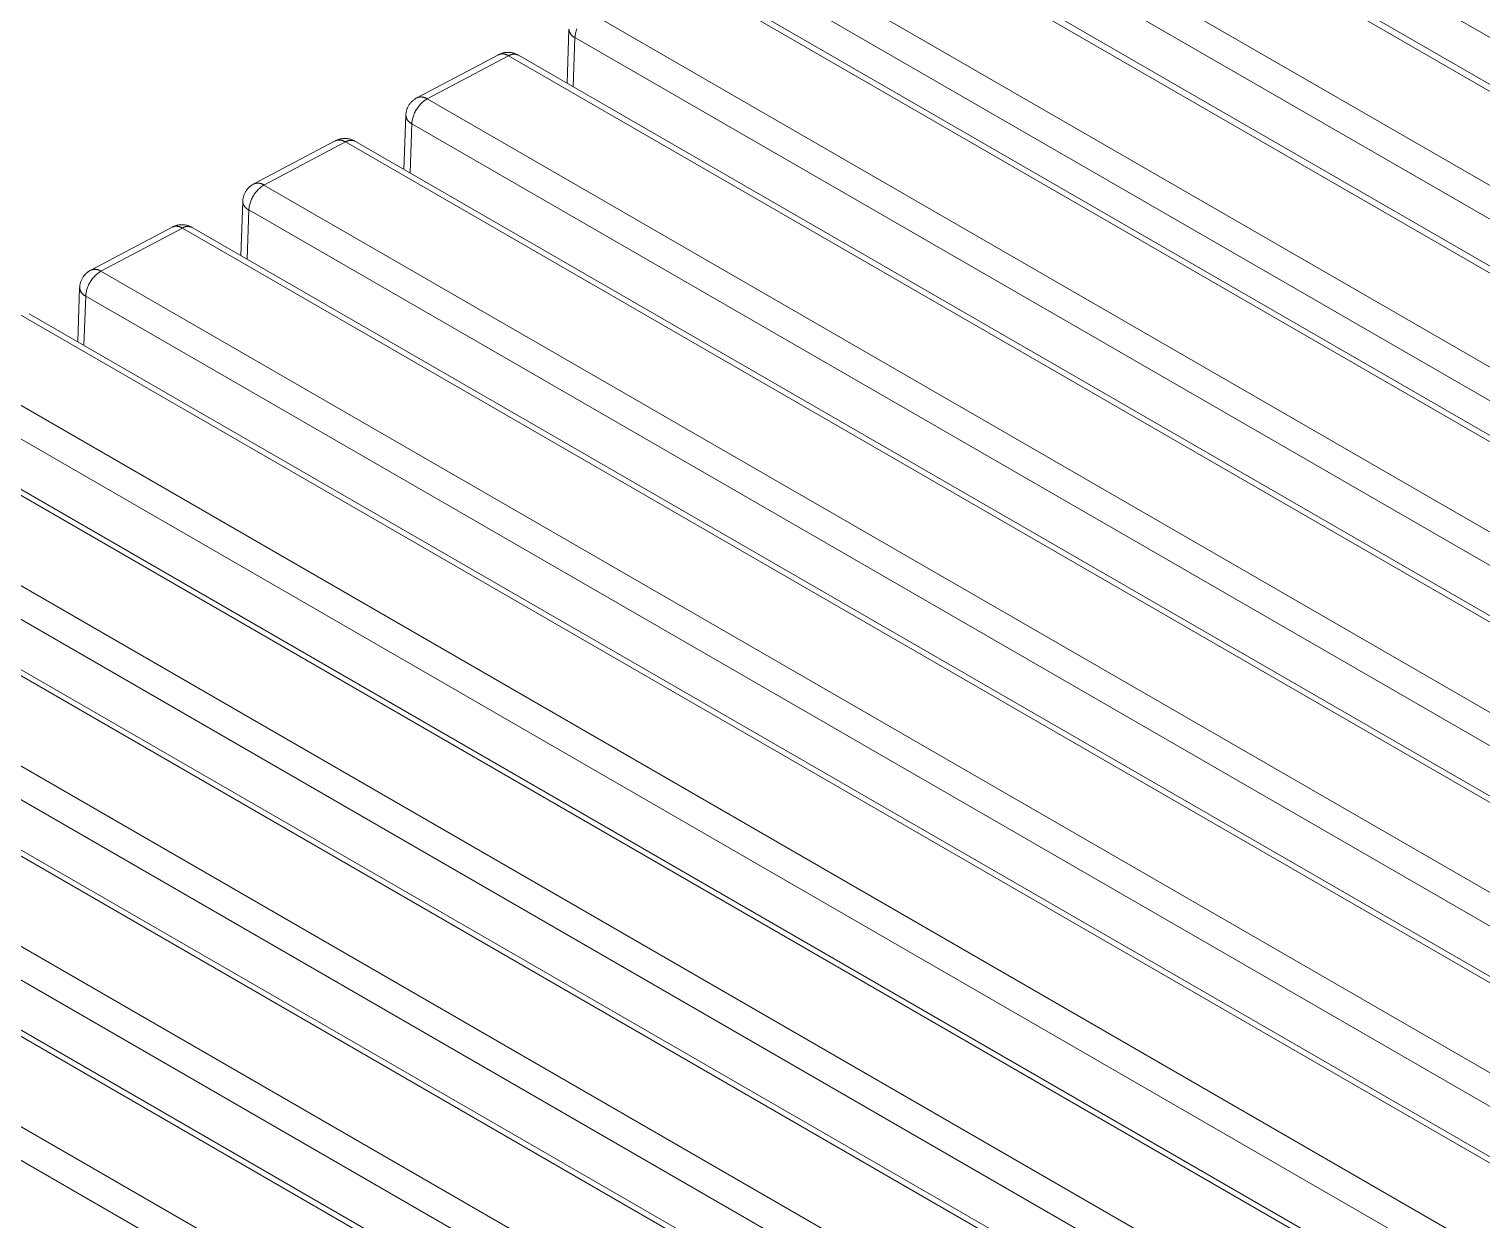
# Model space of a CAD drawing. Header units: inches. Extents: x -16 to 183, y -17 to 123.
# Drawn here: x -0.53 to 8.58, y 15.48 to 22.95 of the extents above; entities that cross this region are included whole.
import ezdxf

# ---------------------------------------------------------------- set-up
doc = ezdxf.new("R2010")
doc.units = ezdxf.units.IN
doc.layers.add('ZANO_R', color=7, linetype='Continuous', lineweight=0)

msp = doc.modelspace()

# ---------------------------------------------------------------- linework, layer by layer
at = {"layer": 'ZANO_R'}
for p, q in [((34.87418, 7.74691), (5.79784, 24.53414)), ((29.23377, 10.66558), (5.41385, 24.41802)), ((5.4785, 24.42442), (38.20881, 5.52757)), ((4.90187, 24.12243), (34.06294, 7.28627)), ((34.77388, 6.66467), (4.81044, 23.96407)), ((28.2767, 10.078), (4.42646, 23.84795)), ((4.4911, 23.85435), (37.22142, 4.9575)), ((3.91447, 23.55235), (36.64479, 4.6555)), ((36.55336, 4.49714), (3.82305, 23.394)), ((36.22927, 4.42761), (3.49896, 23.32446)), ((3.5608, 23.32812), (36.28944, 4.43223)), ((2.98743, 23.05409), (35.71774, 4.15724)), ((2.84219, 22.61162), (2.85436, 22.95102)), ((2.85457, 22.94929), (2.85437, 22.95143)), ((2.85484, 22.94716), (2.85457, 22.94929)), ((2.85518, 22.94504), (2.85484, 22.94716)), ((2.85559, 22.94293), (2.85518, 22.94504)), ((2.85608, 22.94084), (2.85559, 22.94293)), ((2.85663, 22.93877), (2.85608, 22.94084)), ((2.85726, 22.93671), (2.85663, 22.93877)), ((2.85795, 22.93468), (2.85726, 22.93671)), ((2.85872, 22.93267), (2.85795, 22.93468)), ((2.85955, 22.93069), (2.85872, 22.93267)), ((2.86044, 22.92874), (2.85955, 22.93069)), ((2.8614, 22.92682), (2.86044, 22.92874)), ((2.86243, 22.92494), (2.8614, 22.92682)), ((2.86352, 22.92309), (2.86243, 22.92494)), ((2.86467, 22.92128), (2.86352, 22.92309)), ((2.86589, 22.91951), (2.86467, 22.92128)), ((2.86716, 22.91778), (2.86589, 22.91951)), ((2.86849, 22.91609), (2.86716, 22.91778)), ((2.86988, 22.91445), (2.86849, 22.91609)), ((2.87132, 22.91286), (2.86988, 22.91445)), ((2.87281, 22.91132), (2.87132, 22.91286)), ((2.87436, 22.90983), (2.87281, 22.91132)), ((2.87595, 22.90839), (2.87436, 22.90983)), ((2.8776, 22.90701), (2.87595, 22.90839)), ((2.87929, 22.90569), (2.8776, 22.90701)), ((2.88102, 22.90442), (2.87929, 22.90569)), ((2.88279, 22.90321), (2.88102, 22.90442)), ((2.89223, 22.89811), (2.88115, 22.58913)), ((2.88461, 22.90206), (2.88279, 22.90321)), ((2.88646, 22.90098), (2.88461, 22.90206)), ((2.88835, 22.89996), (2.88646, 22.90098)), ((2.89027, 22.899), (2.88835, 22.89996)), ((2.89223, 22.89811), (2.89027, 22.899)), ((2.89289, 22.9051), (2.89223, 22.89811)), ((35.62254, 4.00126), (2.89223, 22.89811)), ((2.89381, 22.91207), (2.89289, 22.9051)), ((2.89496, 22.919), (2.89381, 22.91207)), ((2.89635, 22.92588), (2.89496, 22.919)), ((2.89799, 22.93271), (2.89635, 22.92588)), ((2.89986, 22.93948), (2.89799, 22.93271)), ((2.90196, 22.94618), (2.89986, 22.93948)), ((2.9043, 22.95281), (2.90196, 22.94618)), ((1.90036, 22.52011), (2.41162, 22.79034)), ((2.41162, 22.79034), (2.41378, 22.79121)), ((2.41189, 22.79048), (2.41588, 22.79249)), ((2.41378, 22.79121), (2.41596, 22.79201)), ((2.41588, 22.79249), (2.41994, 22.79436)), ((2.41596, 22.79201), (2.41817, 22.79273)), ((2.41817, 22.79273), (2.42041, 22.79338)), ((2.41994, 22.79436), (2.42406, 22.79609)), ((2.42041, 22.79338), (2.42267, 22.79395)), ((2.42267, 22.79395), (2.42494, 22.79443)), ((2.42406, 22.79609), (2.42823, 22.79767)), ((2.42494, 22.79443), (2.42723, 22.79484)), ((2.42723, 22.79484), (2.42953, 22.79517)), ((2.42823, 22.79767), (2.43246, 22.79911)), ((2.42953, 22.79517), (2.43184, 22.79542)), ((2.43184, 22.79542), (2.43416, 22.79559)), ((2.43246, 22.79911), (2.43674, 22.80041)), ((2.43416, 22.79559), (2.43649, 22.79567)), ((2.43649, 22.79567), (2.43881, 22.79568)), ((2.43674, 22.80041), (2.44105, 22.80155)), ((2.43881, 22.79568), (2.44114, 22.7956)), ((2.44105, 22.80155), (2.44541, 22.80255)), ((2.44114, 22.7956), (2.44346, 22.79544)), ((2.44346, 22.79544), (2.44577, 22.79521)), ((2.44541, 22.80255), (2.44979, 22.80339)), ((2.44577, 22.79521), (2.44808, 22.79489)), ((2.44808, 22.79489), (2.45037, 22.79449)), ((2.44979, 22.80339), (2.45421, 22.80408)), ((2.45037, 22.79449), (2.45265, 22.79401)), ((2.45265, 22.79401), (2.4549, 22.79345)), ((2.45421, 22.80408), (2.45864, 22.80462)), ((2.4549, 22.79345), (2.45714, 22.79282)), ((2.45714, 22.79282), (2.45936, 22.79211)), ((2.45864, 22.80462), (2.46309, 22.80501)), ((2.45936, 22.79211), (2.46154, 22.79132)), ((2.46154, 22.79132), (2.4637, 22.79045)), ((2.46309, 22.80501), (2.46755, 22.80524)), ((2.4637, 22.79045), (2.46583, 22.78951)), ((2.46583, 22.78951), (2.46792, 22.7885)), ((2.46755, 22.80524), (2.47202, 22.80532)), ((2.46792, 22.7885), (2.46998, 22.78741)), ((2.46998, 22.78741), (2.472, 22.78625)), ((2.472, 22.78625), (2.47397, 22.78502)), ((2.47202, 22.80532), (2.47649, 22.80524)), ((2.47397, 22.78502), (2.4759, 22.78373)), ((2.47775, 22.78487), (2.4759, 22.78373)), ((2.47649, 22.80524), (2.48095, 22.80501)), ((2.47963, 22.78595), (2.47775, 22.78487)), ((2.48154, 22.78697), (2.47963, 22.78595)), ((2.48095, 22.80501), (2.4854, 22.80463)), ((2.48349, 22.78792), (2.48154, 22.78697)), ((2.48547, 22.7888), (2.48349, 22.78792)), ((2.4854, 22.80463), (2.48983, 22.80409)), ((2.48748, 22.78962), (2.48547, 22.7888)), ((2.48952, 22.79036), (2.48748, 22.78962)), ((2.49158, 22.79103), (2.48952, 22.79036)), ((2.48983, 22.80409), (2.49425, 22.8034)), ((2.49367, 22.79164), (2.49158, 22.79103)), ((2.49577, 22.79217), (2.49367, 22.79164)), ((2.49425, 22.8034), (2.49863, 22.80256)), ((2.49789, 22.79263), (2.49577, 22.79217)), ((2.50002, 22.79302), (2.49789, 22.79263)), ((2.49863, 22.80256), (2.50299, 22.80156)), ((2.50217, 22.79333), (2.50002, 22.79302)), ((2.50432, 22.79357), (2.50217, 22.79333)), ((2.50299, 22.80156), (2.50731, 22.80042)), ((2.50648, 22.79374), (2.50432, 22.79357)), ((2.50865, 22.79383), (2.50648, 22.79374)), ((2.50731, 22.80042), (2.51158, 22.79913)), ((2.51082, 22.79384), (2.50865, 22.79383)), ((2.51299, 22.79379), (2.51082, 22.79384)), ((2.51158, 22.79913), (2.51581, 22.79769)), ((2.51515, 22.79366), (2.51299, 22.79379)), ((2.51731, 22.79345), (2.51515, 22.79366)), ((2.51581, 22.79769), (2.51999, 22.7961)), ((2.51946, 22.79317), (2.51731, 22.79345)), ((2.5216, 22.79282), (2.51946, 22.79317)), ((2.51999, 22.7961), (2.52411, 22.79437)), ((2.52373, 22.7924), (2.5216, 22.79282)), ((2.52584, 22.7919), (2.52373, 22.7924)), ((2.52411, 22.79437), (2.52817, 22.79251)), ((2.52793, 22.79133), (2.52584, 22.7919)), ((2.53, 22.79069), (2.52793, 22.79133)), ((2.52817, 22.79251), (2.53216, 22.7905)), ((2.53205, 22.78998), (2.53, 22.79069)), ((2.53408, 22.7892), (2.53205, 22.78998)), ((2.53216, 22.7905), (2.53607, 22.78835)), ((2.53607, 22.78835), (2.53408, 22.7892)), ((2.53775, 22.78739), (35.26639, 3.8915)), ((2.4759, 22.78373), (1.96438, 22.51336)), ((35.20622, 3.88687), (2.4759, 22.78373)), ((1.8836, 22.50959), (1.88722, 22.51217)), ((1.88722, 22.51217), (1.89093, 22.51463)), ((1.89093, 22.51463), (1.89472, 22.51696)), ((1.89472, 22.51696), (1.89859, 22.51916)), ((1.8986, 22.51914), (1.90064, 22.52005)), ((1.90064, 22.52005), (1.9027, 22.5209)), ((1.9027, 22.5209), (1.9048, 22.52167)), ((1.9048, 22.52167), (1.90691, 22.52237)), ((1.90691, 22.52237), (1.90906, 22.523)), ((1.90906, 22.523), (1.91122, 22.52355)), ((1.91122, 22.52355), (1.9134, 22.52403)), ((1.9134, 22.52403), (1.91559, 22.52444)), ((1.91559, 22.52444), (1.9178, 22.52477)), ((1.9178, 22.52477), (1.92001, 22.52503)), ((1.92001, 22.52503), (1.92224, 22.52521)), ((1.92224, 22.52521), (1.92446, 22.52532)), ((1.92446, 22.52532), (1.92669, 22.52535)), ((1.92669, 22.52535), (1.92893, 22.52531)), ((1.92893, 22.52531), (1.93115, 22.52519)), ((1.93115, 22.52519), (1.93338, 22.52499)), ((1.93338, 22.52499), (1.93559, 22.52472)), ((1.93559, 22.52472), (1.9378, 22.52437)), ((1.9378, 22.52437), (1.93999, 22.52395)), ((1.93999, 22.52395), (1.94216, 22.52346)), ((1.94216, 22.52346), (1.94432, 22.52289)), ((1.94432, 22.52289), (1.94646, 22.52225)), ((1.94646, 22.52225), (1.94857, 22.52154)), ((1.94857, 22.52154), (1.95066, 22.52076)), ((1.95066, 22.52076), (1.95272, 22.5199)), ((1.95272, 22.5199), (1.95475, 22.51898)), ((1.95475, 22.51898), (1.95675, 22.51799)), ((1.95675, 22.51799), (1.95872, 22.51693)), ((1.96438, 22.51336), (1.95847, 22.50957)), ((1.95872, 22.51693), (1.96064, 22.51581)), ((1.96064, 22.51581), (1.96253, 22.51462)), ((1.96253, 22.51462), (1.96438, 22.51336)), ((1.96438, 22.51336), (34.69469, 3.61651)), ((1.83197, 22.41957), (1.83253, 22.42398)), ((1.83253, 22.42398), (1.83323, 22.42837)), ((1.83323, 22.42837), (1.83409, 22.43274)), ((1.83409, 22.43274), (1.8351, 22.43707)), ((1.8351, 22.43707), (1.83625, 22.44137)), ((1.83625, 22.44137), (1.83755, 22.44563)), ((1.83755, 22.44563), (1.839, 22.44983)), ((1.839, 22.44983), (1.84059, 22.45399)), ((1.84059, 22.45399), (1.84233, 22.45808)), ((1.84233, 22.45808), (1.8442, 22.46212)), ((1.8442, 22.46212), (1.84621, 22.46609)), ((1.84621, 22.46609), (1.84836, 22.46999)), ((1.84836, 22.46999), (1.85064, 22.47381)), ((1.85064, 22.47381), (1.85305, 22.47755)), ((1.85305, 22.47755), (1.85559, 22.4812)), ((1.85559, 22.4812), (1.85825, 22.48477)), ((1.85825, 22.48477), (1.86103, 22.48824)), ((1.86103, 22.48824), (1.86393, 22.49161)), ((1.86393, 22.49161), (1.86694, 22.49489)), ((1.86694, 22.49489), (1.87007, 22.49805)), ((1.87007, 22.49805), (1.8733, 22.50111)), ((1.8733, 22.50111), (1.87664, 22.50405)), ((1.87664, 22.50405), (1.88007, 22.50688)), ((1.88007, 22.50688), (1.8836, 22.50959)), ((1.8866, 22.42506), (1.88381, 22.41861)), ((1.88961, 22.4314), (1.8866, 22.42506)), ((1.89285, 22.43764), (1.88961, 22.4314)), ((1.8963, 22.44376), (1.89285, 22.43764)), ((1.89996, 22.44975), (1.8963, 22.44376)), ((1.90382, 22.45562), (1.89996, 22.44975)), ((1.90789, 22.46134), (1.90382, 22.45562)), ((1.91215, 22.46692), (1.90789, 22.46134)), ((1.91661, 22.47235), (1.91215, 22.46692)), ((1.92125, 22.47762), (1.91661, 22.47235)), ((1.92607, 22.48273), (1.92125, 22.47762)), ((1.93107, 22.48767), (1.92607, 22.48273)), ((1.93624, 22.49242), (1.93107, 22.48767)), ((1.94157, 22.497), (1.93624, 22.49242)), ((1.94705, 22.50139), (1.94157, 22.497)), ((1.95269, 22.50558), (1.94705, 22.50139)), ((1.95847, 22.50957), (1.95269, 22.50558)), ((1.81914, 22.07089), (1.83131, 22.41029)), ((1.83132, 22.41069), (1.83157, 22.41514)), ((1.83152, 22.40856), (1.83132, 22.41069)), ((1.83179, 22.40643), (1.83152, 22.40856)), ((1.83157, 22.41514), (1.83197, 22.41957)), ((1.83213, 22.40431), (1.83179, 22.40643)), ((1.83254, 22.4022), (1.83213, 22.40431)), ((1.83303, 22.40011), (1.83254, 22.4022)), ((1.83358, 22.39803), (1.83303, 22.40011)), ((1.83421, 22.39598), (1.83358, 22.39803)), ((1.8349, 22.39395), (1.83421, 22.39598)), ((1.83566, 22.39194), (1.8349, 22.39395)), ((1.83649, 22.38996), (1.83566, 22.39194)), ((1.83739, 22.38801), (1.83649, 22.38996)), ((1.83835, 22.38609), (1.83739, 22.38801)), ((1.83938, 22.38421), (1.83835, 22.38609)), ((1.84047, 22.38236), (1.83938, 22.38421)), ((1.84162, 22.38055), (1.84047, 22.38236)), ((1.84284, 22.37877), (1.84162, 22.38055)), ((1.84411, 22.37705), (1.84284, 22.37877)), ((1.84544, 22.37536), (1.84411, 22.37705)), ((1.84682, 22.37372), (1.84544, 22.37536)), ((1.84827, 22.37213), (1.84682, 22.37372)), ((1.84976, 22.37059), (1.84827, 22.37213)), ((1.85131, 22.3691), (1.84976, 22.37059)), ((1.8529, 22.36766), (1.85131, 22.3691)), ((1.85454, 22.36628), (1.8529, 22.36766)), ((1.85623, 22.36496), (1.85454, 22.36628)), ((1.85797, 22.36369), (1.85623, 22.36496)), ((1.85974, 22.36248), (1.85797, 22.36369)), ((1.86917, 22.35738), (1.8581, 22.04839)), ((1.86156, 22.36133), (1.85974, 22.36248)), ((1.86341, 22.36025), (1.86156, 22.36133)), ((1.8653, 22.35923), (1.86341, 22.36025)), ((1.86722, 22.35827), (1.8653, 22.35923)), ((1.86917, 22.35738), (1.86722, 22.35827)), ((1.86984, 22.36437), (1.86917, 22.35738)), ((34.59949, 3.46053), (1.86917, 22.35738)), ((1.87075, 22.37134), (1.86984, 22.36437)), ((1.87191, 22.37827), (1.87075, 22.37134)), ((1.8733, 22.38515), (1.87191, 22.37827)), ((1.87493, 22.39198), (1.8733, 22.38515)), ((1.8768, 22.39875), (1.87493, 22.39198)), ((1.87891, 22.40545), (1.8768, 22.39875)), ((1.88124, 22.41208), (1.87891, 22.40545)), ((1.88381, 22.41861), (1.88124, 22.41208)), ((0.87731, 21.97938), (1.38857, 22.24961)), ((1.45285, 22.243), (0.94133, 21.97263)), ((1.38857, 22.24961), (1.39073, 22.25048)), ((1.38884, 22.24975), (1.39283, 22.25175)), ((1.39073, 22.25048), (1.39291, 22.25128)), ((1.39283, 22.25175), (1.39688, 22.25363)), ((1.39291, 22.25128), (1.39512, 22.252)), ((1.39512, 22.252), (1.39736, 22.25265)), ((1.39688, 22.25363), (1.401, 22.25535)), ((1.39736, 22.25265), (1.39961, 22.25322)), ((1.39961, 22.25322), (1.40189, 22.2537)), ((1.401, 22.25535), (1.40518, 22.25694)), ((1.40189, 22.2537), (1.40418, 22.25411)), ((1.40418, 22.25411), (1.40648, 22.25444)), ((1.40518, 22.25694), (1.40941, 22.25838)), ((1.40648, 22.25444), (1.40879, 22.25469)), ((1.40879, 22.25469), (1.41111, 22.25486)), ((1.40941, 22.25838), (1.41368, 22.25968)), ((1.41111, 22.25486), (1.41344, 22.25494)), ((1.41344, 22.25494), (1.41576, 22.25495)), ((1.41368, 22.25968), (1.418, 22.26082)), ((1.41576, 22.25495), (1.41809, 22.25487)), ((1.418, 22.26082), (1.42236, 22.26182)), ((1.41809, 22.25487), (1.42041, 22.25471)), ((1.42041, 22.25471), (1.42272, 22.25448)), ((1.42236, 22.26182), (1.42674, 22.26266)), ((1.42272, 22.25448), (1.42503, 22.25416)), ((1.42503, 22.25416), (1.42732, 22.25376)), ((1.42674, 22.26266), (1.43116, 22.26335)), ((1.42732, 22.25376), (1.42959, 22.25328)), ((1.42959, 22.25328), (1.43185, 22.25272)), ((1.43116, 22.26335), (1.43559, 22.26389)), ((1.43185, 22.25272), (1.43409, 22.25209)), ((1.43409, 22.25209), (1.4363, 22.25138)), ((1.43559, 22.26389), (1.44004, 22.26428)), ((1.4363, 22.25138), (1.43849, 22.25059)), ((1.43849, 22.25059), (1.44065, 22.24972)), ((1.44004, 22.26428), (1.4445, 22.26451)), ((1.44065, 22.24972), (1.44278, 22.24878)), ((1.44278, 22.24878), (1.44487, 22.24777)), ((1.4445, 22.26451), (1.44897, 22.26459)), ((1.44487, 22.24777), (1.44693, 22.24668)), ((1.44693, 22.24668), (1.44894, 22.24552)), ((1.44894, 22.24552), (1.45092, 22.24429)), ((1.44897, 22.26459), (1.45343, 22.26451)), ((1.45092, 22.24429), (1.45285, 22.243)), ((1.45469, 22.24414), (1.45285, 22.243)), ((34.18316, 3.34614), (1.45285, 22.243)), ((1.45343, 22.26451), (1.4579, 22.26428)), ((1.45657, 22.24522), (1.45469, 22.24414)), ((1.45849, 22.24624), (1.45657, 22.24522)), ((1.4579, 22.26428), (1.46235, 22.2639)), ((1.46044, 22.24719), (1.45849, 22.24624)), ((1.46242, 22.24807), (1.46044, 22.24719)), ((1.46235, 22.2639), (1.46678, 22.26336)), ((1.46443, 22.24888), (1.46242, 22.24807)), ((1.46647, 22.24963), (1.46443, 22.24888)), ((1.46853, 22.2503), (1.46647, 22.24963)), ((1.46678, 22.26336), (1.47119, 22.26267)), ((1.47061, 22.25091), (1.46853, 22.2503)), ((1.47272, 22.25144), (1.47061, 22.25091)), ((1.47119, 22.26267), (1.47558, 22.26183)), ((1.47484, 22.2519), (1.47272, 22.25144)), ((1.47697, 22.25229), (1.47484, 22.2519)), ((1.47558, 22.26183), (1.47994, 22.26083)), ((1.47912, 22.2526), (1.47697, 22.25229)), ((1.48127, 22.25284), (1.47912, 22.2526)), ((1.47994, 22.26083), (1.48425, 22.25969)), ((1.48343, 22.253), (1.48127, 22.25284)), ((1.4856, 22.2531), (1.48343, 22.253)), ((1.48425, 22.25969), (1.48853, 22.2584)), ((1.48777, 22.25311), (1.4856, 22.2531)), ((1.48994, 22.25306), (1.48777, 22.25311)), ((1.48853, 22.2584), (1.49276, 22.25696)), ((1.4921, 22.25293), (1.48994, 22.25306)), ((1.49426, 22.25272), (1.4921, 22.25293)), ((1.49276, 22.25696), (1.49694, 22.25537)), ((1.49641, 22.25244), (1.49426, 22.25272)), ((1.49855, 22.25209), (1.49641, 22.25244)), ((1.49694, 22.25537), (1.50106, 22.25364)), ((1.50068, 22.25167), (1.49855, 22.25209)), ((1.50279, 22.25117), (1.50068, 22.25167)), ((1.50106, 22.25364), (1.50511, 22.25177)), ((1.50488, 22.2506), (1.50279, 22.25117)), ((1.50695, 22.24996), (1.50488, 22.2506)), ((1.50511, 22.25177), (1.5091, 22.24977)), ((1.509, 22.24925), (1.50695, 22.24996)), ((1.51102, 22.24847), (1.509, 22.24925)), ((1.5091, 22.24977), (1.51302, 22.24762)), ((1.51302, 22.24762), (1.51102, 22.24847)), ((1.5147, 22.24666), (34.24334, 3.35077)), ((0.85358, 21.96332), (0.85702, 21.96615)), ((0.85702, 21.96615), (0.86055, 21.96886)), ((0.86055, 21.96886), (0.86417, 21.97144)), ((0.86417, 21.97144), (0.86788, 21.9739)), ((0.86788, 21.9739), (0.87167, 21.97623)), ((0.87167, 21.97623), (0.87554, 21.97843)), ((0.87555, 21.97841), (0.87758, 21.97932)), ((0.87758, 21.97932), (0.87965, 21.98017)), ((0.87965, 21.98017), (0.88174, 21.98094)), ((0.88174, 21.98094), (0.88386, 21.98164)), ((0.88386, 21.98164), (0.886, 21.98226)), ((0.886, 21.98226), (0.88816, 21.98282)), ((0.88816, 21.98282), (0.89034, 21.9833)), ((0.89034, 21.9833), (0.89254, 21.98371)), ((0.89254, 21.98371), (0.89474, 21.98404)), ((0.89474, 21.98404), (0.89696, 21.9843)), ((0.89696, 21.9843), (0.89918, 21.98448)), ((0.89918, 21.98448), (0.90141, 21.98459)), ((0.90141, 21.98459), (0.90364, 21.98462)), ((0.90364, 21.98462), (0.90587, 21.98458)), ((0.90587, 21.98458), (0.9081, 21.98446)), ((0.9081, 21.98446), (0.91032, 21.98426)), ((0.91032, 21.98426), (0.91254, 21.98399)), ((0.91254, 21.98399), (0.91474, 21.98364)), ((0.91474, 21.98364), (0.91693, 21.98322)), ((0.91693, 21.98322), (0.91911, 21.98273)), ((0.91911, 21.98273), (0.92127, 21.98216)), ((0.92127, 21.98216), (0.92341, 21.98152)), ((0.92341, 21.98152), (0.92552, 21.98081)), ((0.92964, 21.96485), (0.924, 21.96065)), ((0.92552, 21.98081), (0.92761, 21.98003)), ((0.92761, 21.98003), (0.92967, 21.97917)), ((0.93541, 21.96884), (0.92964, 21.96485)), ((0.92967, 21.97917), (0.9317, 21.97825)), ((0.9317, 21.97825), (0.9337, 21.97726)), ((0.9337, 21.97726), (0.93566, 21.9762)), ((0.94133, 21.97263), (0.93541, 21.96884)), ((0.93566, 21.9762), (0.93759, 21.97508)), ((0.93759, 21.97508), (0.93948, 21.97389)), ((0.93948, 21.97389), (0.94133, 21.97263)), ((0.94133, 21.97263), (33.67164, 3.07578)), ((0.80827, 21.86996), (0.80852, 21.87441)), ((0.80852, 21.87441), (0.80892, 21.87884)), ((0.80892, 21.87884), (0.80948, 21.88325)), ((0.80948, 21.88325), (0.81018, 21.88764)), ((0.81018, 21.88764), (0.81104, 21.89201)), ((0.81104, 21.89201), (0.81204, 21.89634)), ((0.81204, 21.89634), (0.8132, 21.90064)), ((0.8132, 21.90064), (0.8145, 21.90489)), ((0.8145, 21.90489), (0.81595, 21.9091)), ((0.81595, 21.9091), (0.81754, 21.91326)), ((0.81754, 21.91326), (0.81928, 21.91735)), ((0.81928, 21.91735), (0.82115, 21.92139)), ((0.82115, 21.92139), (0.82316, 21.92536)), ((0.82316, 21.92536), (0.82531, 21.92925)), ((0.82531, 21.92925), (0.82759, 21.93308)), ((0.82759, 21.93308), (0.83, 21.93682)), ((0.83, 21.93682), (0.83253, 21.94047)), ((0.83253, 21.94047), (0.83519, 21.94404)), ((0.83519, 21.94404), (0.83798, 21.94751)), ((0.83798, 21.94751), (0.84088, 21.95088)), ((0.84088, 21.95088), (0.84389, 21.95415)), ((0.84389, 21.95415), (0.84702, 21.95732)), ((0.84702, 21.95732), (0.85025, 21.96038)), ((0.85025, 21.96038), (0.85358, 21.96332)), ((0.86076, 21.87788), (0.85819, 21.87135)), ((0.86355, 21.88433), (0.86076, 21.87788)), ((0.86656, 21.89067), (0.86355, 21.88433)), ((0.8698, 21.89691), (0.86656, 21.89067)), ((0.87324, 21.90303), (0.8698, 21.89691)), ((0.8769, 21.90902), (0.87324, 21.90303)), ((0.88077, 21.91489), (0.8769, 21.90902)), ((0.88484, 21.92061), (0.88077, 21.91489)), ((0.8891, 21.92619), (0.88484, 21.92061)), ((0.89356, 21.93162), (0.8891, 21.92619)), ((0.8982, 21.93689), (0.89356, 21.93162)), ((0.90302, 21.942), (0.8982, 21.93689)), ((0.90802, 21.94693), (0.90302, 21.942)), ((0.91319, 21.95169), (0.90802, 21.94693)), ((0.91852, 21.95627), (0.91319, 21.95169)), ((0.924, 21.96065), (0.91852, 21.95627)), ((0.79609, 21.53016), (0.80825, 21.86956)), ((0.80847, 21.86783), (0.80827, 21.86996)), ((0.80874, 21.8657), (0.80847, 21.86783)), ((0.80908, 21.86358), (0.80874, 21.8657)), ((0.80949, 21.86147), (0.80908, 21.86358)), ((0.80998, 21.85938), (0.80949, 21.86147)), ((0.81053, 21.8573), (0.80998, 21.85938)), ((0.81116, 21.85525), (0.81053, 21.8573)), ((0.81185, 21.85322), (0.81116, 21.85525)), ((0.81261, 21.85121), (0.81185, 21.85322)), ((0.81344, 21.84923), (0.81261, 21.85121)), ((0.81434, 21.84728), (0.81344, 21.84923)), ((0.8153, 21.84536), (0.81434, 21.84728)), ((0.81633, 21.84348), (0.8153, 21.84536)), ((0.81742, 21.84163), (0.81633, 21.84348)), ((0.81857, 21.83982), (0.81742, 21.84163)), ((0.81978, 21.83804), (0.81857, 21.83982)), ((0.82106, 21.83632), (0.81978, 21.83804)), ((0.82239, 21.83463), (0.82106, 21.83632)), ((0.82377, 21.83299), (0.82239, 21.83463)), ((0.82521, 21.8314), (0.82377, 21.83299)), ((0.82671, 21.82986), (0.82521, 21.8314)), ((0.82825, 21.82837), (0.82671, 21.82986)), ((0.82985, 21.82693), (0.82825, 21.82837)), ((0.83149, 21.82555), (0.82985, 21.82693)), ((0.83318, 21.82423), (0.83149, 21.82555)), ((0.83492, 21.82296), (0.83318, 21.82423)), ((0.83669, 21.82175), (0.83492, 21.82296)), ((0.84612, 21.81665), (0.83505, 21.50766)), ((0.83851, 21.8206), (0.83669, 21.82175)), ((0.84036, 21.81952), (0.83851, 21.8206)), ((0.84225, 21.8185), (0.84036, 21.81952)), ((0.84417, 21.81754), (0.84225, 21.8185)), ((0.84612, 21.81665), (0.84417, 21.81754)), ((0.84679, 21.82364), (0.84612, 21.81665)), ((33.57643, 2.9198), (0.84612, 21.81665)), ((0.8477, 21.83061), (0.84679, 21.82364)), ((0.84886, 21.83753), (0.8477, 21.83061)), ((0.85025, 21.84442), (0.84886, 21.83753)), ((0.85188, 21.85125), (0.85025, 21.84442)), ((0.85375, 21.85802), (0.85188, 21.85125)), ((0.85586, 21.86472), (0.85375, 21.85802)), ((0.85819, 21.87135), (0.85586, 21.86472)), ((-0.14574, 21.43865), (0.36552, 21.70887)), ((0.4298, 21.70227), (-0.08173, 21.4319)), ((0.36552, 21.70887), (0.36768, 21.70975)), ((0.36579, 21.70901), (0.36978, 21.71102)), ((0.36768, 21.70975), (0.36986, 21.71055)), ((0.36978, 21.71102), (0.37383, 21.71289)), ((0.36986, 21.71055), (0.37207, 21.71127)), ((0.37207, 21.71127), (0.37431, 21.71192)), ((0.37383, 21.71289), (0.37795, 21.71462)), ((0.37431, 21.71192), (0.37656, 21.71249)), ((0.37656, 21.71249), (0.37884, 21.71297)), ((0.37795, 21.71462), (0.38213, 21.71621)), ((0.37884, 21.71297), (0.38113, 21.71338)), ((0.38113, 21.71338), (0.38343, 21.71371)), ((0.38213, 21.71621), (0.38636, 21.71765)), ((0.38343, 21.71371), (0.38574, 21.71396)), ((0.38574, 21.71396), (0.38806, 21.71413)), ((0.38636, 21.71765), (0.39063, 21.71895)), ((0.38806, 21.71413), (0.39039, 21.71421)), ((0.39039, 21.71421), (0.39271, 21.71422)), ((0.39063, 21.71895), (0.39495, 21.72009)), ((0.39271, 21.71422), (0.39504, 21.71414)), ((0.39495, 21.72009), (0.3993, 21.72109)), ((0.39504, 21.71414), (0.39736, 21.71398)), ((0.39736, 21.71398), (0.39967, 21.71375)), ((0.3993, 21.72109), (0.40369, 21.72193)), ((0.39967, 21.71375), (0.40197, 21.71343)), ((0.40197, 21.71343), (0.40427, 21.71303)), ((0.40369, 21.72193), (0.4081, 21.72262)), ((0.40427, 21.71303), (0.40654, 21.71255)), ((0.40654, 21.71255), (0.4088, 21.71199)), ((0.4081, 21.72262), (0.41254, 21.72316)), ((0.4088, 21.71199), (0.41104, 21.71136)), ((0.41104, 21.71136), (0.41325, 21.71064)), ((0.41254, 21.72316), (0.41699, 21.72355)), ((0.41325, 21.71064), (0.41544, 21.70986)), ((0.41544, 21.70986), (0.4176, 21.70899)), ((0.41699, 21.72355), (0.42145, 21.72378)), ((0.4176, 21.70899), (0.41973, 21.70805)), ((0.41973, 21.70805), (0.42182, 21.70703)), ((0.42145, 21.72378), (0.42592, 21.72386)), ((0.42182, 21.70703), (0.42388, 21.70595)), ((0.42388, 21.70595), (0.42589, 21.70479)), ((0.42589, 21.70479), (0.42787, 21.70356)), ((0.42592, 21.72386), (0.43038, 21.72378)), ((0.42787, 21.70356), (0.4298, 21.70227)), ((0.43164, 21.70341), (0.4298, 21.70227)), ((33.16011, 2.80541), (0.4298, 21.70227)), ((0.43038, 21.72378), (0.43484, 21.72355)), ((0.43352, 21.70449), (0.43164, 21.70341)), ((0.43544, 21.70551), (0.43352, 21.70449)), ((0.43484, 21.72355), (0.43929, 21.72317)), ((0.43739, 21.70646), (0.43544, 21.70551)), ((0.43937, 21.70734), (0.43739, 21.70646)), ((0.43929, 21.72317), (0.44373, 21.72263)), ((0.44138, 21.70815), (0.43937, 21.70734)), ((0.44342, 21.7089), (0.44138, 21.70815)), ((0.44548, 21.70957), (0.44342, 21.7089)), ((0.44373, 21.72263), (0.44814, 21.72194)), ((0.44756, 21.71018), (0.44548, 21.70957)), ((0.44966, 21.71071), (0.44756, 21.71018)), ((0.44814, 21.72194), (0.45253, 21.7211)), ((0.45178, 21.71117), (0.44966, 21.71071)), ((0.45392, 21.71155), (0.45178, 21.71117)), ((0.45253, 21.7211), (0.45688, 21.7201)), ((0.45606, 21.71187), (0.45392, 21.71155)), ((0.45822, 21.71211), (0.45606, 21.71187)), ((0.45688, 21.7201), (0.4612, 21.71896)), ((0.46038, 21.71227), (0.45822, 21.71211)), ((0.46255, 21.71237), (0.46038, 21.71227)), ((0.4612, 21.71896), (0.46548, 21.71767)), ((0.46472, 21.71238), (0.46255, 21.71237)), ((0.46688, 21.71233), (0.46472, 21.71238)), ((0.46548, 21.71767), (0.46971, 21.71623)), ((0.46905, 21.7122), (0.46688, 21.71233)), ((0.47121, 21.71199), (0.46905, 21.7122)), ((0.46971, 21.71623), (0.47388, 21.71464)), ((0.47336, 21.71171), (0.47121, 21.71199)), ((0.4755, 21.71136), (0.47336, 21.71171)), ((0.47388, 21.71464), (0.478, 21.71291)), ((0.47763, 21.71094), (0.4755, 21.71136)), ((0.47974, 21.71044), (0.47763, 21.71094)), ((0.478, 21.71291), (0.48206, 21.71104)), ((0.48183, 21.70987), (0.47974, 21.71044)), ((0.4839, 21.70923), (0.48183, 21.70987)), ((0.48206, 21.71104), (0.48605, 21.70904)), ((0.48595, 21.70852), (0.4839, 21.70923)), ((0.48797, 21.70774), (0.48595, 21.70852)), ((0.48605, 21.70904), (0.48997, 21.70689)), ((0.48997, 21.70689), (0.48797, 21.70774)), ((0.49164, 21.70593), (33.22028, 2.81004)), ((-0.17603, 21.41659), (-0.1728, 21.41965)), ((-0.1728, 21.41965), (-0.16947, 21.42259)), ((-0.16947, 21.42259), (-0.16603, 21.42542)), ((-0.16603, 21.42542), (-0.1625, 21.42813)), ((-0.1625, 21.42813), (-0.15888, 21.43071)), ((-0.15888, 21.43071), (-0.15517, 21.43317)), ((-0.15517, 21.43317), (-0.15138, 21.4355)), ((-0.15138, 21.4355), (-0.14751, 21.4377)), ((-0.1475, 21.43768), (-0.14547, 21.43859)), ((-0.14547, 21.43859), (-0.1434, 21.43943)), ((-0.1434, 21.43943), (-0.14131, 21.44021)), ((-0.14131, 21.44021), (-0.13919, 21.44091)), ((-0.13919, 21.44091), (-0.13705, 21.44153)), ((-0.13705, 21.44153), (-0.13489, 21.44209)), ((-0.13489, 21.44209), (-0.13271, 21.44257)), ((-0.13271, 21.44257), (-0.13051, 21.44298)), ((-0.13051, 21.44298), (-0.12831, 21.44331)), ((-0.12831, 21.44331), (-0.12609, 21.44357)), ((-0.12609, 21.44357), (-0.12387, 21.44375)), ((-0.12387, 21.44375), (-0.12164, 21.44386)), ((-0.12164, 21.44386), (-0.11941, 21.44389)), ((-0.11941, 21.44389), (-0.11718, 21.44384)), ((-0.11718, 21.44384), (-0.11495, 21.44372)), ((-0.11495, 21.44372), (-0.11273, 21.44353)), ((-0.11273, 21.44353), (-0.11051, 21.44326)), ((-0.11051, 21.44326), (-0.10831, 21.44291)), ((-0.10831, 21.44291), (-0.10612, 21.44249)), ((-0.10612, 21.44249), (-0.10394, 21.442)), ((-0.09905, 21.41992), (-0.10454, 21.41554)), ((-0.10394, 21.442), (-0.10178, 21.44143)), ((-0.10178, 21.44143), (-0.09965, 21.44079)), ((-0.09965, 21.44079), (-0.09753, 21.44008)), ((-0.09342, 21.42412), (-0.09905, 21.41992)), ((-0.09753, 21.44008), (-0.09544, 21.4393)), ((-0.09544, 21.4393), (-0.09338, 21.43844)), ((-0.08764, 21.42811), (-0.09342, 21.42412)), ((-0.09338, 21.43844), (-0.09135, 21.43752)), ((-0.09135, 21.43752), (-0.08935, 21.43653)), ((-0.08935, 21.43653), (-0.08739, 21.43547)), ((-0.08173, 21.4319), (-0.08764, 21.42811)), ((-0.08739, 21.43547), (-0.08546, 21.43434)), ((-0.08546, 21.43434), (-0.08357, 21.43316)), ((-0.08357, 21.43316), (-0.08173, 21.4319)), ((-0.08173, 21.4319), (32.64859, 2.53505)), ((-0.22696, 20.98943), (-0.2148, 21.32883)), ((-0.21478, 21.32923), (-0.21453, 21.33368)), ((-0.21458, 21.3271), (-0.21478, 21.32923)), ((-0.21432, 21.32497), (-0.21458, 21.3271)), ((-0.21453, 21.33368), (-0.21413, 21.33811)), ((-0.21413, 21.33811), (-0.21358, 21.34252)), ((-0.21358, 21.34252), (-0.21287, 21.34691)), ((-0.21287, 21.34691), (-0.21201, 21.35128)), ((-0.21201, 21.35128), (-0.21101, 21.35561)), ((-0.21101, 21.35561), (-0.20985, 21.35991)), ((-0.20985, 21.35991), (-0.20855, 21.36416)), ((-0.20855, 21.36416), (-0.2071, 21.36837)), ((-0.2071, 21.36837), (-0.20551, 21.37253)), ((-0.20551, 21.37253), (-0.20378, 21.37662)), ((-0.20378, 21.37662), (-0.2019, 21.38066)), ((-0.2019, 21.38066), (-0.19989, 21.38463)), ((-0.19989, 21.38463), (-0.19774, 21.38852)), ((-0.19774, 21.38852), (-0.19546, 21.39235)), ((-0.19546, 21.39235), (-0.19306, 21.39609)), ((-0.19306, 21.39609), (-0.19052, 21.39974)), ((-0.19052, 21.39974), (-0.18786, 21.40331)), ((-0.18786, 21.40331), (-0.18507, 21.40678)), ((-0.18507, 21.40678), (-0.18217, 21.41015)), ((-0.18217, 21.41015), (-0.17916, 21.41342)), ((-0.17916, 21.41342), (-0.17603, 21.41659)), ((-0.16486, 21.33061), (-0.1672, 21.32399)), ((-0.16229, 21.33715), (-0.16486, 21.33061)), ((-0.1595, 21.3436), (-0.16229, 21.33715)), ((-0.15649, 21.34994), (-0.1595, 21.3436)), ((-0.15326, 21.35618), (-0.15649, 21.34994)), ((-0.14981, 21.3623), (-0.15326, 21.35618)), ((-0.14615, 21.36829), (-0.14981, 21.3623)), ((-0.14228, 21.37416), (-0.14615, 21.36829)), ((-0.13821, 21.37988), (-0.14228, 21.37416)), ((-0.13395, 21.38546), (-0.13821, 21.37988)), ((-0.12949, 21.39089), (-0.13395, 21.38546)), ((-0.12485, 21.39616), (-0.12949, 21.39089)), ((-0.12003, 21.40127), (-0.12485, 21.39616)), ((-0.11503, 21.4062), (-0.12003, 21.40127)), ((-0.10986, 21.41096), (-0.11503, 21.4062)), ((-0.10454, 21.41554), (-0.10986, 21.41096)), ((-0.21397, 21.32285), (-0.21432, 21.32497)), ((-0.21356, 21.32074), (-0.21397, 21.32285)), ((-0.21308, 21.31865), (-0.21356, 21.32074)), ((-0.21252, 21.31657), (-0.21308, 21.31865)), ((-0.2119, 21.31452), (-0.21252, 21.31657)), ((-0.2112, 21.31249), (-0.2119, 21.31452)), ((-0.21044, 21.31048), (-0.2112, 21.31249)), ((-0.20961, 21.3085), (-0.21044, 21.31048)), ((-0.20871, 21.30655), (-0.20961, 21.3085)), ((-0.20775, 21.30463), (-0.20871, 21.30655)), ((-0.20672, 21.30275), (-0.20775, 21.30463)), ((-0.20563, 21.3009), (-0.20672, 21.30275)), ((-0.20448, 21.29909), (-0.20563, 21.3009)), ((-0.20327, 21.29731), (-0.20448, 21.29909)), ((-0.202, 21.29558), (-0.20327, 21.29731)), ((-0.20067, 21.2939), (-0.202, 21.29558)), ((-0.19928, 21.29226), (-0.20067, 21.2939)), ((-0.19784, 21.29067), (-0.19928, 21.29226)), ((-0.19634, 21.28913), (-0.19784, 21.29067)), ((-0.1948, 21.28764), (-0.19634, 21.28913)), ((-0.1932, 21.2862), (-0.1948, 21.28764)), ((-0.19156, 21.28482), (-0.1932, 21.2862)), ((-0.18987, 21.28349), (-0.19156, 21.28482)), ((-0.18814, 21.28223), (-0.18987, 21.28349)), ((-0.18636, 21.28102), (-0.18814, 21.28223)), ((-0.17693, 21.27592), (-0.18801, 20.96693)), ((-0.18455, 21.27987), (-0.18636, 21.28102)), ((-0.18269, 21.27879), (-0.18455, 21.27987)), ((-0.18081, 21.27777), (-0.18269, 21.27879)), ((-0.17888, 21.27681), (-0.18081, 21.27777)), ((-0.17693, 21.27592), (-0.17888, 21.27681)), ((-0.17626, 21.28291), (-0.17693, 21.27592)), ((32.55338, 2.37906), (-0.17693, 21.27592)), ((-0.17535, 21.28988), (-0.17626, 21.28291)), ((-0.1742, 21.2968), (-0.17535, 21.28988)), ((-0.1728, 21.30369), (-0.1742, 21.2968)), ((-0.17117, 21.31052), (-0.1728, 21.30369)), ((-0.1693, 21.31729), (-0.17117, 21.31052)), ((-0.1672, 21.32399), (-0.1693, 21.31729)), ((32.13706, 2.26468), (-0.59325, 21.16154)), ((-0.53141, 21.1652), (32.19723, 2.26931)), ((-1.10478, 20.89117), (31.62554, 1.99432)), ((31.53033, 1.83833), (-1.19998, 20.73519)), ((31.11401, 1.72395), (-1.6163, 20.62081)), ((-1.55446, 20.62447), (31.17418, 1.72858)), ((-2.12783, 20.35044), (30.60248, 1.45359)), ((30.50728, 1.2976), (-2.22303, 20.19446)), ((30.09096, 1.18322), (-2.63935, 20.08008)), ((-2.57751, 20.08374), (30.15113, 1.18785)), ((-3.15088, 19.80971), (29.57943, 0.91286)), ((29.48423, 0.75687), (-3.24609, 19.65373)), ((29.06791, 0.64249), (-3.66241, 19.53935)), ((-3.60056, 19.543), (29.12808, 0.64712)), ((-4.17393, 19.26898), (28.55638, 0.37213)), ((28.46118, 0.21614), (-4.26914, 19.113)), ((28.04485, 0.10176), (-4.68546, 18.99862)), ((-4.62361, 19.00227), (28.10503, 0.10638)), ((-5.19698, 18.72825), (27.53333, -0.1686)), ((27.43812, -0.32459), (-5.29219, 18.57227))]:
    msp.add_line(p, q, dxfattribs=at)

doc.saveas('drawing.dxf')
